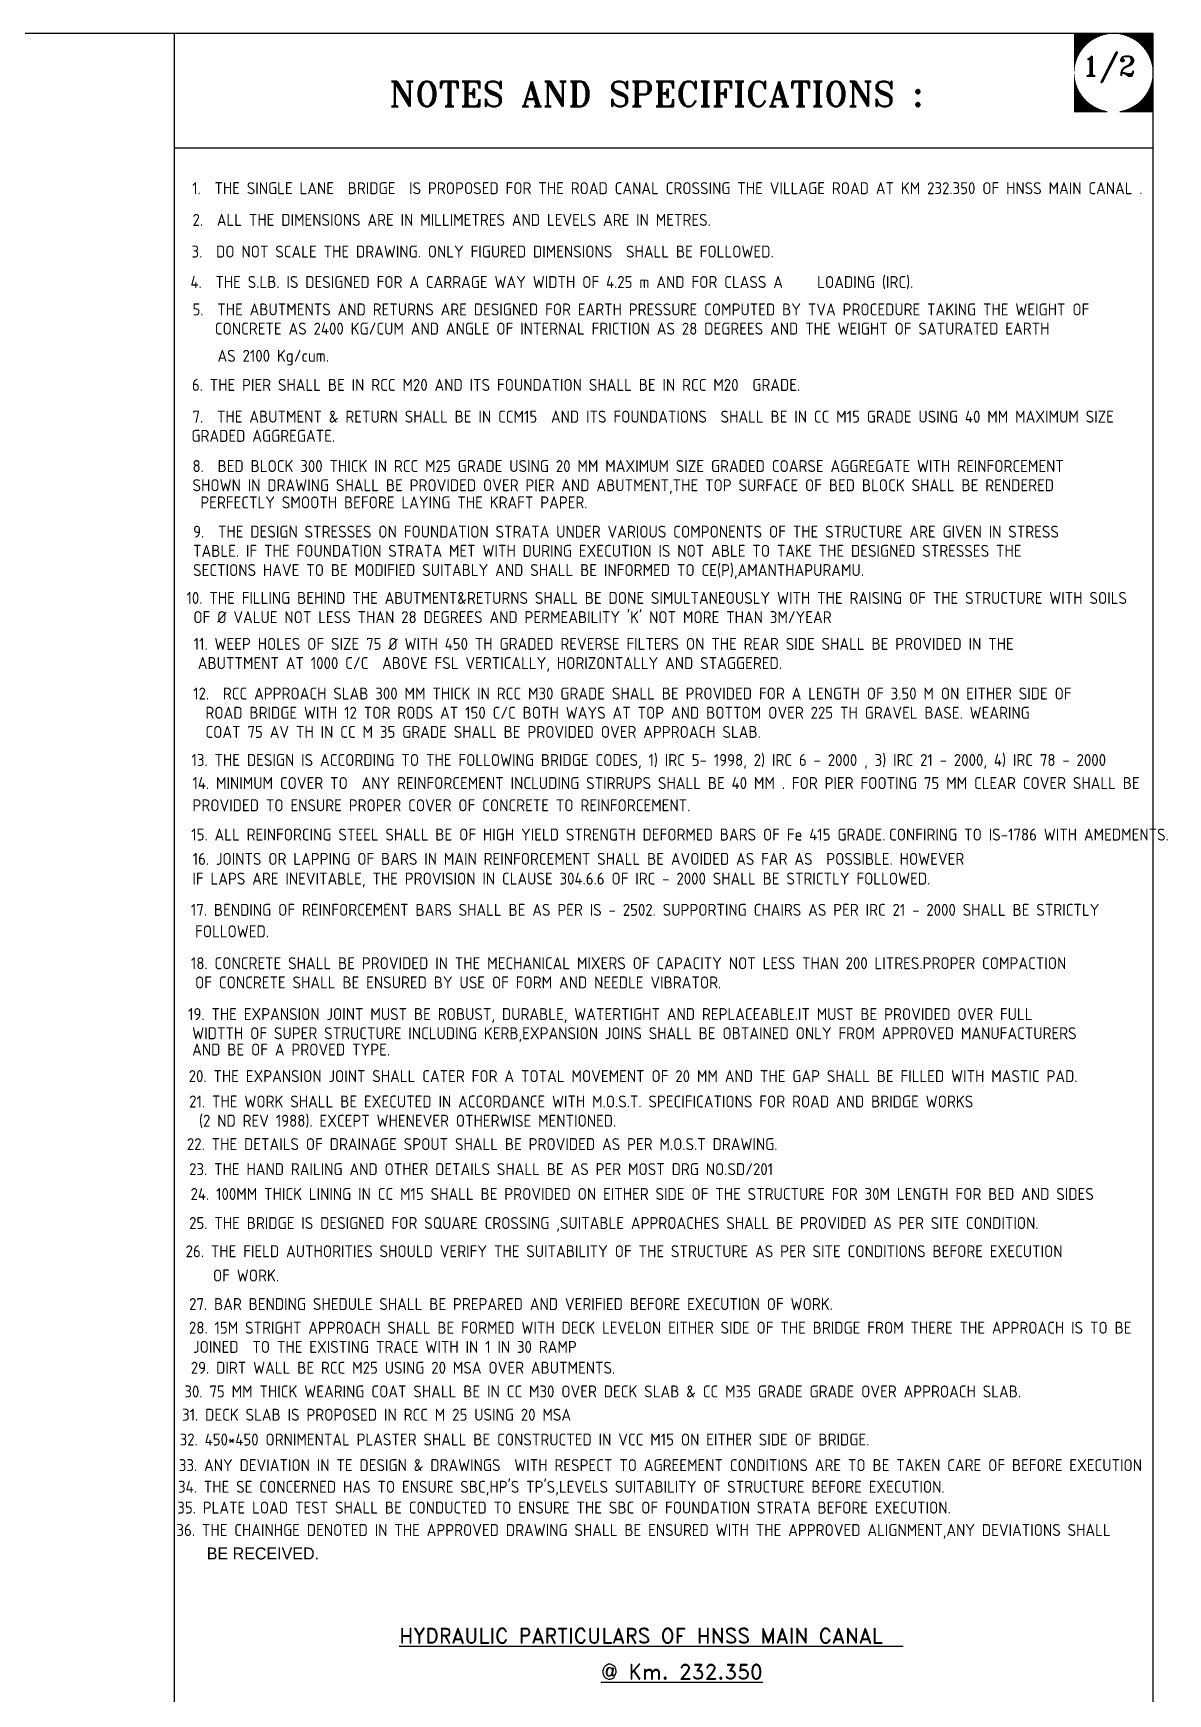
# Model space of a CAD drawing. Header units: inches. Extents: x 90659 to 166790, y -1471827 to -1422100.
# Drawn here: x 152345 to 166790, y -1443235 to -1422100 of the extents above; entities that cross this region are included whole.
import ezdxf

# ---------------------------------------------------------------- set-up
doc = ezdxf.new("R2010")
doc.units = ezdxf.units.IN
doc.header["$MEASUREMENT"] = 0
doc.layers.add('slb-27.756', color=6, linetype='Continuous')
doc.layers.add('slb-34.739', color=1, linetype='Continuous')
doc.styles.add('ISO Proportional', font='isocp.shx')
doc.styles.add('ROMAND', font='romand')
doc.styles.add('ROMANT', font='romant')

# ---------------------------------------------------------------- blocks, each defined once
blk = doc.blocks.new('*X3')
at = {"color": 0}
for p, q in [((820, 489.88), (828.42, 489.88)), ((820, 489.75), (827.78, 489.75)), ((820, 489.62), (827.29, 489.62)), ((820, 489.5), (826.88, 489.5)), ((820, 489.38), (826.52, 489.38)), ((820, 489.25), (826.2, 489.25)), ((820, 489.12), (825.91, 489.12)), ((820, 489), (825.64, 489)), ((820, 488.88), (825.39, 488.88)), ((820, 488.75), (825.16, 488.75)), ((820, 488.62), (824.94, 488.62)), ((820, 488.5), (824.73, 488.5)), ((820, 488.38), (824.54, 488.38)), ((820, 488.25), (824.35, 488.25)), ((820, 488.12), (824.17, 488.12)), ((820, 488), (824, 488)), ((820, 487.88), (823.84, 487.88)), ((820, 487.75), (823.68, 487.75)), ((820, 487.62), (823.53, 487.62)), ((820, 487.5), (823.39, 487.5)), ((820, 487.38), (823.25, 487.38)), ((820, 487.25), (823.11, 487.25)), ((820, 487.12), (822.98, 487.12)), ((820, 487), (822.86, 487)), ((820, 486.88), (822.74, 486.88)), ((820, 486.75), (822.62, 486.75)), ((820, 486.62), (822.51, 486.62)), ((820, 486.5), (822.4, 486.5)), ((820, 486.38), (822.3, 486.38)), ((820, 486.25), (822.19, 486.25)), ((820, 486.12), (822.1, 486.12)), ((831.58, 489.88), (840, 489.88)), ((832.22, 489.75), (840, 489.75)), ((832.71, 489.62), (840, 489.62)), ((833.12, 489.5), (840, 489.5)), ((833.48, 489.38), (840, 489.38)), ((833.8, 489.25), (840, 489.25)), ((834.09, 489.12), (840, 489.12)), ((834.36, 489), (840, 489)), ((834.61, 488.88), (840, 488.88)), ((834.84, 488.75), (840, 488.75)), ((835.06, 488.62), (840, 488.62)), ((835.27, 488.5), (840, 488.5)), ((835.46, 488.38), (840, 488.38)), ((835.65, 488.25), (840, 488.25)), ((835.83, 488.12), (840, 488.12)), ((836, 488), (840, 488)), ((836.16, 487.88), (840, 487.88)), ((836.32, 487.75), (840, 487.75)), ((836.47, 487.62), (840, 487.62)), ((836.61, 487.5), (840, 487.5)), ((836.75, 487.38), (840, 487.38)), ((836.89, 487.25), (840, 487.25)), ((837.02, 487.12), (840, 487.12)), ((837.14, 487), (840, 487)), ((837.26, 486.88), (840, 486.88)), ((837.38, 486.75), (840, 486.75)), ((837.49, 486.62), (840, 486.62)), ((837.6, 486.5), (840, 486.5)), ((837.7, 486.38), (840, 486.38)), ((837.81, 486.25), (840, 486.25)), ((837.9, 486.12), (840, 486.12)), ((820, 486), (822, 486)), ((820, 485.88), (821.91, 485.88)), ((820, 485.75), (821.82, 485.75)), ((820, 485.62), (821.73, 485.62)), ((820, 485.5), (821.65, 485.5)), ((820, 485.38), (821.57, 485.38)), ((820, 485.25), (821.49, 485.25)), ((820, 485.12), (821.41, 485.12)), ((820, 485), (821.34, 485)), ((820, 484.88), (821.27, 484.88)), ((820, 484.75), (821.2, 484.75)), ((820, 484.62), (821.13, 484.62)), ((820, 484.5), (821.07, 484.5)), ((820, 484.38), (821.01, 484.38)), ((820, 484.25), (820.95, 484.25)), ((820, 484.12), (820.89, 484.12)), ((820, 484), (820.83, 484)), ((820, 483.88), (820.78, 483.88)), ((820, 483.75), (820.73, 483.75)), ((820, 483.62), (820.68, 483.62)), ((820, 483.5), (820.63, 483.5)), ((820, 483.38), (820.59, 483.38)), ((820, 483.25), (820.54, 483.25)), ((820, 483.12), (820.5, 483.12)), ((820, 483), (820.46, 483)), ((820, 482.88), (820.42, 482.88)), ((820, 482.75), (820.39, 482.75)), ((820, 482.62), (820.35, 482.62)), ((820, 482.5), (820.32, 482.5)), ((820, 482.38), (820.29, 482.38)), ((820, 482.25), (820.26, 482.25)), ((820, 482.12), (820.23, 482.12)), ((820, 482), (820.2, 482)), ((820, 481.88), (820.18, 481.88)), ((838, 486), (840, 486)), ((838.09, 485.88), (840, 485.88)), ((838.18, 485.75), (840, 485.75)), ((838.27, 485.62), (840, 485.62)), ((838.35, 485.5), (840, 485.5)), ((838.43, 485.38), (840, 485.38)), ((838.51, 485.25), (840, 485.25)), ((838.59, 485.12), (840, 485.12)), ((838.66, 485), (840, 485)), ((838.73, 484.88), (840, 484.88)), ((838.8, 484.75), (840, 484.75)), ((838.87, 484.62), (840, 484.62)), ((838.93, 484.5), (840, 484.5)), ((838.99, 484.38), (840, 484.38)), ((839.05, 484.25), (840, 484.25)), ((839.11, 484.12), (840, 484.12)), ((839.17, 484), (840, 484)), ((839.22, 483.88), (840, 483.88)), ((839.27, 483.75), (840, 483.75)), ((839.32, 483.62), (840, 483.62)), ((839.37, 483.5), (840, 483.5)), ((839.41, 483.38), (840, 483.38)), ((839.46, 483.25), (840, 483.25)), ((839.5, 483.12), (840, 483.12)), ((839.54, 483), (840, 483)), ((839.58, 482.88), (840, 482.88)), ((839.61, 482.75), (840, 482.75)), ((839.65, 482.62), (840, 482.62)), ((839.68, 482.5), (840, 482.5)), ((839.71, 482.38), (840, 482.38)), ((839.74, 482.25), (840, 482.25)), ((839.77, 482.12), (840, 482.12)), ((839.8, 482), (840, 482)), ((839.82, 481.88), (840, 481.88)), ((819.99, 478.88), (820.06, 478.88)), ((819.99, 478.75), (820.08, 478.75)), ((819.99, 478.62), (820.09, 478.62)), ((819.99, 478.5), (820.11, 478.5)), ((819.99, 478.38), (820.13, 478.38)), ((819.99, 478.25), (820.15, 478.25)), ((819.99, 478.12), (820.18, 478.12)), ((819.99, 478), (820.2, 478)), ((819.99, 477.88), (820.23, 477.88)), ((819.99, 477.75), (820.26, 477.75)), ((820, 481.75), (820.15, 481.75)), ((820, 481.62), (820.13, 481.62)), ((820, 481.5), (820.11, 481.5)), ((820, 481.38), (820.09, 481.38)), ((820, 481.25), (820.08, 481.25)), ((820, 481.12), (820.06, 481.12)), ((820, 481), (820.05, 481)), ((820, 480.88), (820.04, 480.88)), ((820, 480.75), (820.03, 480.75)), ((820, 480.62), (820.02, 480.62)), ((820, 480.5), (820.01, 480.5)), ((820, 480.38), (820.01, 480.38)), ((820, 480.25), (820, 480.25)), ((820, 480.12), (820, 480.12)), ((820, 479.88), (820, 479.88)), ((820, 479.75), (820, 479.75)), ((820, 479.62), (820.01, 479.62)), ((820, 479.5), (820.01, 479.5)), ((820, 479.38), (820.02, 479.38)), ((820, 479.25), (820.03, 479.25)), ((820, 479.12), (820.04, 479.12)), ((820, 479), (820.05, 479)), ((839.74, 477.75), (840, 477.75)), ((839.77, 477.88), (840, 477.88)), ((839.8, 478), (840, 478)), ((839.82, 478.12), (840, 478.12)), ((839.85, 481.75), (840, 481.75)), ((839.85, 478.25), (840, 478.25)), ((839.87, 481.62), (840, 481.62)), ((839.87, 478.38), (840, 478.38)), ((839.89, 481.5), (840, 481.5)), ((839.89, 478.5), (840, 478.5)), ((839.91, 481.38), (840, 481.38)), ((839.91, 478.62), (840, 478.62)), ((839.92, 481.25), (840, 481.25)), ((839.92, 478.75), (840, 478.75)), ((839.94, 481.12), (840, 481.12)), ((839.94, 478.88), (840, 478.88)), ((839.95, 481), (840, 481)), ((839.95, 479), (840, 479)), ((839.96, 480.88), (840, 480.88)), ((839.96, 479.12), (840, 479.12)), ((839.97, 480.75), (840, 480.75)), ((839.97, 479.25), (840, 479.25)), ((839.98, 480.62), (840, 480.62)), ((839.98, 479.38), (840, 479.38)), ((839.99, 480.5), (840, 480.5)), ((839.99, 480.38), (840, 480.38)), ((839.99, 479.62), (840, 479.62)), ((839.99, 479.5), (840, 479.5)), ((840, 480.25), (840, 480.25)), ((840, 480.12), (840, 480.12)), ((840, 479.88), (840, 479.88)), ((840, 479.75), (840, 479.75)), ((819.97, 474.75), (821.49, 474.75)), ((819.97, 474.62), (821.57, 474.62)), ((819.97, 474.5), (821.65, 474.5)), ((819.97, 474.38), (821.73, 474.38)), ((819.97, 474.25), (821.82, 474.25)), ((819.97, 474.12), (821.91, 474.12)), ((819.97, 474), (822, 474)), ((819.97, 473.88), (822.1, 473.88)), ((819.97, 473.75), (822.19, 473.75)), ((819.97, 473.62), (822.3, 473.62)), ((819.97, 473.5), (822.4, 473.5)), ((819.98, 476.88), (820.5, 476.88)), ((819.98, 476.75), (820.54, 476.75)), ((819.98, 476.62), (820.59, 476.62)), ((819.98, 476.5), (820.63, 476.5)), ((819.98, 476.38), (820.68, 476.38)), ((819.98, 476.25), (820.73, 476.25)), ((819.98, 476.12), (820.78, 476.12)), ((819.98, 476), (820.83, 476)), ((819.98, 475.88), (820.89, 475.88)), ((819.98, 475.75), (820.95, 475.75)), ((819.98, 475.62), (821.01, 475.62)), ((819.98, 475.5), (821.07, 475.5)), ((819.98, 475.38), (821.13, 475.38)), ((819.98, 475.25), (821.2, 475.25)), ((819.98, 475.12), (821.27, 475.12)), ((819.98, 475), (821.34, 475)), ((819.98, 474.88), (821.41, 474.88)), ((819.99, 477.62), (820.29, 477.62)), ((819.99, 477.5), (820.32, 477.5)), ((819.99, 477.38), (820.35, 477.38)), ((819.99, 477.25), (820.39, 477.25)), ((819.99, 477.12), (820.42, 477.12)), ((819.99, 477), (820.46, 477)), ((837.6, 473.5), (840, 473.5)), ((837.7, 473.62), (840, 473.62)), ((837.81, 473.75), (840, 473.75)), ((837.9, 473.88), (840, 473.88)), ((838, 474), (840, 474)), ((838.09, 474.12), (840, 474.12)), ((838.18, 474.25), (840, 474.25)), ((838.27, 474.38), (840, 474.38)), ((838.35, 474.5), (840, 474.5)), ((838.43, 474.62), (840, 474.62)), ((838.51, 474.75), (840, 474.75)), ((838.59, 474.88), (840, 474.88)), ((838.66, 475), (840, 475)), ((838.73, 475.12), (840, 475.12)), ((838.8, 475.25), (840, 475.25)), ((838.87, 475.38), (840, 475.38)), ((838.93, 475.5), (840, 475.5)), ((838.99, 475.62), (840, 475.62)), ((839.05, 475.75), (840, 475.75)), ((839.11, 475.88), (840, 475.88)), ((839.17, 476), (840, 476)), ((839.22, 476.12), (840, 476.12)), ((839.27, 476.25), (840, 476.25)), ((839.32, 476.38), (840, 476.38)), ((839.37, 476.5), (840, 476.5)), ((839.41, 476.62), (840, 476.62)), ((839.46, 476.75), (840, 476.75)), ((839.5, 476.88), (840, 476.88)), ((839.54, 477), (840, 477)), ((839.58, 477.12), (840, 477.12)), ((839.61, 477.25), (840, 477.25)), ((839.65, 477.38), (840, 477.38)), ((839.68, 477.5), (840, 477.5)), ((839.71, 477.62), (840, 477.62)), ((819.95, 470.62), (826.52, 470.62)), ((819.95, 470.5), (826.88, 470.5)), ((819.95, 470.38), (827.29, 470.38)), ((819.95, 470.25), (827.78, 470.25)), ((819.95, 470.12), (828.42, 470.12)), ((819.96, 472.62), (823.25, 472.62)), ((819.96, 472.5), (823.39, 472.5)), ((819.96, 472.38), (823.53, 472.38)), ((819.96, 472.25), (823.68, 472.25)), ((819.96, 472.12), (823.84, 472.12)), ((819.96, 472), (824, 472)), ((819.96, 471.88), (824.17, 471.88)), ((819.96, 471.75), (824.35, 471.75)), ((819.96, 471.62), (824.54, 471.62)), ((819.96, 471.5), (824.73, 471.5)), ((819.96, 471.38), (824.94, 471.38)), ((819.96, 471.25), (825.16, 471.25)), ((819.96, 471.12), (825.39, 471.12)), ((819.96, 471), (825.64, 471)), ((819.96, 470.88), (825.91, 470.88)), ((819.96, 470.75), (826.2, 470.75)), ((819.97, 473.38), (822.51, 473.38)), ((819.97, 473.25), (822.62, 473.25)), ((819.97, 473.12), (822.74, 473.12)), ((819.97, 473), (822.86, 473)), ((819.97, 472.88), (822.98, 472.88)), ((819.97, 472.75), (823.11, 472.75)), ((831.58, 470.12), (840, 470.12)), ((832.22, 470.25), (840, 470.25)), ((832.71, 470.38), (840, 470.38)), ((833.12, 470.5), (840, 470.5)), ((833.48, 470.62), (840, 470.62)), ((833.8, 470.75), (840, 470.75)), ((834.09, 470.88), (840, 470.88)), ((834.36, 471), (840, 471)), ((834.61, 471.12), (840, 471.12)), ((834.84, 471.25), (840, 471.25)), ((835.06, 471.38), (840, 471.38)), ((835.27, 471.5), (840, 471.5)), ((835.46, 471.62), (840, 471.62)), ((835.65, 471.75), (840, 471.75)), ((835.83, 471.88), (840, 471.88)), ((836, 472), (840, 472)), ((836.16, 472.12), (840, 472.12)), ((836.32, 472.25), (840, 472.25)), ((836.47, 472.38), (840, 472.38)), ((836.61, 472.5), (840, 472.5)), ((836.75, 472.62), (840, 472.62)), ((836.89, 472.75), (840, 472.75)), ((837.02, 472.88), (840, 472.88)), ((837.14, 473), (840, 473)), ((837.26, 473.12), (840, 473.12)), ((837.38, 473.25), (840, 473.25)), ((837.49, 473.38), (840, 473.38))]:
    blk.add_line(p, q, dxfattribs=at)

msp = doc.modelspace()

# ---------------------------------------------------------------- linework, layer by layer
at = {"color": 3}
msp.add_line((166599.3, -1422100.5), (166599.3, -1471809.9), dxfattribs=at)
msp.add_line((166599.3, -1422100.5), (166599.3, -1471809.9), dxfattribs=at)
msp.add_line((166599.3, -1422100.5), (166599.3, -1471809.9))
at = {"color": 1}
msp.add_line((154139.8, -1438553.3), (154139.8, -1466652), dxfattribs=at)
at = {"color": 7}
msp.add_line((154139.8, -1438553.3), (154139.8, -1466652), dxfattribs=at)
msp.add_lwpolyline([(90659, -1422100.5), (166599.3, -1422100.5), (166599.3, -1471809.9), (90659, -1471809.9)], close=True, dxfattribs=at)
at = {"layer": 'slb-27.756', "linetype": 'ByBlock'}
msp.add_line((154139.8, -1422100.5), (154139.8, -1438553.3), dxfattribs=at)
at = {"layer": 'slb-27.756', "color": 7, "linetype": 'ByBlock'}
msp.add_line((154139.8, -1422100.5), (154139.8, -1438553.3), dxfattribs=at)
at = {"layer": 'slb-27.756', "linetype": 'ByBlock'}
msp.add_lwpolyline([(154139.8, -1423558.8), (165133.5, -1423558.8)], dxfattribs=at)
at = {"layer": 'slb-34.739', "color": 7, "linetype": 'ByBlock'}
msp.add_lwpolyline([(154139.8, -1423558.8), (166599.3, -1423558.8)], dxfattribs=at)

# ---------------------------------------------------------------- block references
at = {"linetype": 'ByBlock', "xscale": 50, "yscale": 50, "zscale": 50}
msp.add_blockref('*X3', (124599.3, -1446601.6), dxfattribs=at)

# ---------------------------------------------------------------- texts
at = {"linetype": 'ByBlock', "style": 'ROMANT'}
msp.add_text('1/2', height=250, dxfattribs=at).set_placement((165705.3, -1422640.9))
at = {"linetype": 'ByBlock', "lineweight": 25, "style": 'ROMAND'}
for s, p in [('%%UHYDRAULIC PARTICULARS OF HNSS MAIN CANAL  ', (157003.8, -1442590.7)), ('%%U@ Km. 232.350', (159573.3, -1443049.7))]:
    msp.add_text(s, height=189.958, dxfattribs=at).set_placement(p)
at = {"insert": (154498, -1441372.5), "char_height": 152.682, "width": 1870.352, "attachment_point": 1}
msp.add_mtext(' BE RECEIVED.', dxfattribs=at)
at = {"layer": 'slb-27.756', "color": 0, "linetype": 'ByBlock', "style": 'ROMANT'}
msp.add_text('NOTES AND SPECIFICATIONS  ', height=318.087, dxfattribs=at).set_placement((156880.7, -1423032.7))
at = {"layer": 'slb-27.756', "color": 7, "linetype": 'ByBlock', "style": 'ISO Proportional'}
for s, height, p in [('1.  THE SINGLE LANE  BRIDGE  IS PROPOSED FOR THE ROAD CANAL CROSSING THE VILLAGE ROAD AT KM 232.350 OF HNSS MAIN CANAL .', 152.6818, (154368.6, -1424149.4)), ('2.  ALL THE DIMENSIONS ARE IN MILLIMETRES AND LEVELS ARE IN METRES.', 152.682, (154373.8, -1424552.7)), ('3.  DO NOT SCALE THE DRAWING. ONLY FIGURED DIMENSIONS  SHALL BE FOLLOWED.', 152.682, (154361.1, -1424955.9)), ('4.  THE S.LB. IS DESIGNED FOR A CARRAGE WAY WIDTH OF 4.25 m AND FOR CLASS A     LOADING (IRC).', 152.682, (154346.4, -1425343.5)), ('5.  THE ABUTMENTS AND RETURNS ARE DESIGNED FOR EARTH PRESSURE COMPUTED BY TVA PROCEDURE TAKING THE WEIGHT OF ', 152.6818, (154373.1, -1425692.3)), ('CONCRETE AS 2400 KG/CUM AND ANGLE OF INTERNAL FRICTION AS 28 DEGREES AND THE WEIGHT OF SATURATED EARTH ', 152.6818, (154657.1, -1425936.6)), (' AS 2100 Kg/cum.', 152.682, (154603.9, -1426282.3)), ('6. THE PIER SHALL BE IN RCC M20 AND ITS FOUNDATION SHALL BE IN RCC M20  GRADE.', 152.682, (154365.4, -1426652.9)), ('7.  THE ABUTMENT & RETURN SHALL BE IN CCM15  AND ITS FOUNDATIONS  SHALL BE IN CC M15 GRADE USING 40 MM MAXIMUM SIZE ', 152.6818, (154373.1, -1427057)), ('GRADED AGGREGATE.', 152.682, (154358.9, -1427301.3)), ('8.  BED BLOCK 300 THICK IN RCC M25 GRADE USING 20 MM MAXIMUM SIZE GRADED COARSE AGGREGATE WITH REINFORCEMENT', 152.6818, (154373.3, -1427685.5)), ('SHOWN IN DRAWING SHALL BE PROVIDED OVER PIER AND ABUTMENT,THE TOP SURFACE OF BED BLOCK SHALL BE RENDERED', 152.6818, (154373.3, -1427929.8)), ('   PERFECTLY SMOOTH BEFORE LAYING THE KRAFT PAPER.', 152.682, (154211, -1428148.1)), ('9.  THE DESIGN STRESSES ON FOUNDATION STRATA UNDER VARIOUS COMPONENTS OF THE STRUCTURE ARE GIVEN IN STRESS', 152.6818, (154380.8, -1428520.8)), ('TABLE. IF THE FOUNDATION STRATA MET WITH DURING EXECUTION IS NOT ABLE TO TAKE THE DESIGNED STRESSES THE ', 152.6818, (154380.8, -1428765.1)), ('SECTIONS HAVE TO BE MODIFIED SUITABLY AND SHALL BE INFORMED TO CE(P),AMANTHAPURAMU.', 152.682, (154380.8, -1429009.4)), (' 10. THE FILLING BEHIND THE ABUTMENT&RETURNS SHALL BE DONE SIMULTANEOUSLY WITH THE RAISING OF THE STRUCTURE WITH SOILS', 152.6818, (154209.2, -1429364.5)), ("OF %%C VALUE NOT LESS THAN 28 DEGREES AND PERMEABILITY 'K' NOT MORE THAN 3M/YEAR", 152.682, (154383.4, -1429608.8)), ('11. WEEP HOLES OF SIZE 75 %%C WITH 450 TH GRADED REVERSE FILTERS ON THE REAR SIDE SHALL BE PROVIDED IN THE ', 152.6818, (154388.2, -1429948.9)), ('ABUTTMENT AT 1000 C/C  ABOVE FSL VERTICALLY, HORIZONTALLY AND STAGGERED.', 152.682, (154440.5, -1430193.2)), (' 12.  RCC APPROACH SLAB 300 MM THICK IN RCC M30 GRADE SHALL BE PROVIDED FOR A LENGTH OF 3.50 M ON EITHER SIDE OF ', 152.6818, (154295.2, -1430581)), ('ROAD BRIDGE WITH 12 TOR RODS AT 150 C/C BOTH WAYS AT TOP AND BOTTOM OVER 225 TH GRAVEL BASE. WEARING', 152.682, (154537.6, -1430825.2)), ('COAT 75 AV TH IN CC M 35 GRADE SHALL BE PROVIDED OVER APPROACH SLAB.', 152.682, (154537.6, -1431069.5)), ('13. THE DESIGN IS ACCORDING TO THE FOLLOWING BRIDGE CODES, 1) IRC 5- 1998, 2) IRC 6 - 2000 , 3) IRC 21 - 2000, 4) IRC 78 - 2000        ', 152.6818, (154360.3, -1431426.8)), ('13. THE DESIGN IS ACCORDING TO THE FOLLOWING BRIDGE CODES, 1) IRC 5- 1998, 2) IRC 6 - 2000 , 3) IRC 21 - 2000, 4) IRC 78 - 2000        ', 152.6818, (154360.3, -1431426.8)), ('14. MINIMUM COVER TO  ANY REINFORCEMENT INCLUDING STIRRUPS SHALL BE 40 MM . FOR PIER FOOTING 75 MM CLEAR COVER SHALL BE', 152.6818, (154372.8, -1431720.3)), ('PROVIDED TO ENSURE PROPER COVER OF CONCRETE TO REINFORCEMENT.', 152.682, (154372.8, -1432003.1)), ('PROVIDED TO ENSURE PROPER COVER OF CONCRETE TO REINFORCEMENT.', 152.682, (154372.8, -1432003.1)), ('15. ALL REINFORCING STEEL SHALL BE OF HIGH YIELD STRENGTH DEFORMED BARS OF Fe 415 GRADE.', 152.682, (154357.8, -1432375.7)), ('15. ALL REINFORCING STEEL SHALL BE OF HIGH YIELD STRENGTH DEFORMED BARS OF Fe 415 GRADE CONFIRING TO IS-1786 WITH AMEDMENTS.', 152.6818, (154357.8, -1432375.7)), ('16. JOINTS OR LAPPING OF BARS IN MAIN REINFORCEMENT SHALL BE AVOIDED AS FAR AS  POSSIBLE. HOWEVER', 152.682, (154375.3, -1432685.3)), ('16. JOINTS OR LAPPING OF BARS IN MAIN REINFORCEMENT SHALL BE AVOIDED AS FAR AS  POSSIBLE. HOWEVER', 152.682, (154375.3, -1432685.3)), (' IF LAPS ARE INEVITABLE, THE PROVISION IN CLAUSE 304.6.6 OF IRC - 2000 SHALL BE STRICTLY FOLLOWED.', 152.682, (154285.1, -1432936.4)), (' IF LAPS ARE INEVITABLE, THE PROVISION IN CLAUSE 304.6.6 OF IRC - 2000 SHALL BE STRICTLY FOLLOWED.', 152.682, (154285.1, -1432936.4)), ('17. BENDING OF REINFORCEMENT BARS SHALL BE AS PER IS - 2502. SUPPORTING CHAIRS AS PER IRC 21 - 2000 SHALL BE STRICTLY', 152.6818, (154352.9, -1433333.8)), ('17. BENDING OF REINFORCEMENT BARS SHALL BE AS PER IS - 2502. SUPPORTING CHAIRS AS PER IRC 21 - 2000 SHALL BE STRICTLY', 152.6818, (154352.9, -1433333.8)), ('FOLLOWED. ', 152.68, (154405.1, -1433607.7)), ('FOLLOWED. ', 152.68, (154405.1, -1433607.7)), ('18. CONCRETE SHALL BE PROVIDED IN THE MECHANICAL MIXERS OF CAPACITY NOT LESS THAN 200 LITRES.PROPER COMPACTION ', 152.6818, (154352.9, -1434013.3)), ('18. CONCRETE SHALL BE PROVIDED IN THE MECHANICAL MIXERS OF CAPACITY NOT LESS THAN 200 LITRES.PROPER COMPACTION ', 152.6818, (154352.9, -1434013.3)), ('OF CONCRETE SHALL BE ENSURED BY USE OF FORM AND NEEDLE VIBRATOR.', 152.682, (154405.1, -1434257.6)), ('OF CONCRETE SHALL BE ENSURED BY USE OF FORM AND NEEDLE VIBRATOR.', 152.682, (154405.1, -1434257.6)), ('19. THE EXPANSION JOINT MUST BE ROBUST, DURABLE, WATERTIGHT AND REPLACEABLE.IT MUST BE PROVIDED OVER FULL', 152.6818, (154316.6, -1434660.4)), ('19. THE EXPANSION JOINT MUST BE ROBUST, DURABLE, WATERTIGHT AND REPLACEABLE.IT MUST BE PROVIDED OVER FULL', 152.6818, (154316.6, -1434660.4)), ('WIDTTH OF SUPER STRUCTURE INCLUDING KERB,EXPANSION JOINS SHALL BE OBTAINED ONLY FROM APPROVED MANUFACTURERS', 152.6818, (154368.9, -1434904.7)), ('WIDTTH OF SUPER STRUCTURE INCLUDING KERB,EXPANSION JOINS SHALL BE OBTAINED ONLY FROM APPROVED MANUFACTURERS', 152.6818, (154368.9, -1434904.7)), ('AND BE OF A PROVED TYPE.', 152.682, (154368.9, -1435112)), ('AND BE OF A PROVED TYPE.', 152.682, (154368.9, -1435112)), ('20. THE EXPANSION JOINT SHALL CATER FOR A TOTAL MOVEMENT OF 20 MM AND THE GAP SHALL BE FILLED WITH MASTIC PAD.', 152.6818, (154324.1, -1435449.8)), ('20. THE EXPANSION JOINT SHALL CATER FOR A TOTAL MOVEMENT OF 20 M.', 152.682, (154324.1, -1435449.8)), ('21. THE WORK SHALL BE EXECUTED IN ACCORDANCE WITH M.O.S.T. SPECIFICATIONS FOR ROAD AND BRIDGE WORKS ', 152.682, (154331, -1435773.4)), ('21. THE WORK SHALL BE EXECUTED IN ACCORDANCE WITH M.O.S.T. SPECIFICATIONS FOR ROAD AND BRIDGE WORKS ', 152.682, (154331, -1435773.4)), ('(2 ND REV 1988). EXCEPT WHENEVER OTHERWISE MENTIONED.', 152.682, (154455.8, -1436017.7)), ('(2 ND REV 1988). EXCEPT WHENEVER OTHERWISE MENTIONED.', 152.682, (154455.8, -1436017.7)), ('22. THE DETAILS OF DRAINAGE SPOUT SHALL BE PROVIDED AS PER M.O.S.T DRAWING.', 152.682, (154301.7, -1436315.3)), ('23. THE HAND RAILING AND OTHER DETAILS SHALL BE AS PER MOST DRG NO.SD/201', 152.682, (154329.9, -1436634)), ('23. THE HAND RAILING AND OTHER DETAILS SHALL BE AS PER MOST DRG NO.SD/201', 152.682, (154329.9, -1436634)), ('24. 100MM THICK LINING IN CC M15 SHALL BE PROVIDED ON EITHER SIDE OF THE STRUCTURE FOR 30M LENGTH FOR BED AND SIDES', 152.6818, (154348.7, -1436950)), ('24. 100MM THICK LINING IN CC M15 SHALL BE PROVIDED ON EITHER SIDE OF THE STRUCTURE FOR ', 152.682, (154348.7, -1436950)), ('25. THE BRIDGE IS DESIGNED FOR SQUARE CROSSING ,SUITABLE APPROACHES SHALL BE PROVIDED AS PER SITE CONDITION.', 152.6818, (154329.9, -1437319.9)), ('25. THE BRIDGE IS DESIGNED FOR SQUARE CROSSING ,SUITABLE APPROACHES SHALL BE PROVIDED AS PER SITE CONDITION.', 152.6818, (154329.9, -1437319.9)), ('26. THE FIELD AUTHORITIES SHOULD VERIFY THE SUITABILITY OF THE STRUCTURE AS PER SITE CONDITIONS BEFORE EXECUTION ', 152.6818, (154285.8, -1437679.1)), ('OF WORK.', 152.68, (154633.2, -1437987.4)), ('OF WORK.', 152.68, (154633.2, -1437987.4)), ('27. BAR BENDING SHEDULE SHALL BE PREPARED AND VERIFIED BEFORE EXECUTION OF WORK.', 152.682, (154329.9, -1438350.9)), ('27. BAR BENDING SHEDULE SHALL BE PREPARED AND VERIFIED BEFORE EXECUTION OF WORK.', 152.682, (154329.9, -1438350.9)), ('28. 15M STRIGHT APPROACH SHALL BE FORMED WITH DECK LEVELON EITHER SIDE OF THE BRIDGE FROM THERE THE APPROACH IS TO BE', 152.6818, (154327.9, -1438651.9)), ('JOINED  TO THE EXISTING TRACE WITH IN 1 IN 30 RAMP', 152.682, (154380.2, -1438896.2)), ('29. DIRT WALL BE RCC M25 USING 20 MSA OVER ABUTMENTS.', 152.682, (154351.1, -1439161.5)), ('30. 75 MM THICK WEARING COAT SHALL BE IN CC M30 OVER DECK SLAB & CC M35 GRADE GRADE OVER APPROACH SLAB.', 152.6818, (154269.8, -1439463)), ('31. DECK SLAB IS PROPOSED IN RCC M 25 USING 20 MSA', 152.682, (154240.3, -1439759.2)), ('32. 450*450 ORNIMENTAL PLASTER SHALL BE CONSTRUCTED IN VCC M15 ON EITHER SIDE OF BRIDGE.', 152.682, (154209.7, -1440075.2)), ('33. ANY DEVIATION IN TE DESIGN & DRAWINGS  WITH RESPECT TO AGREEMENT CONDITIONS ARE TO BE TAKEN CARE OF BEFORE EXECUTION', 152.6818, (154199.5, -1440401.3)), ("34. THE SE CONCERNED HAS TO ENSURE SBC,HP'S TP'S,LEVELS SUITABILITY OF STRUCTURE BEFORE EXECUTION.", 152.682, (154189.3, -1440676.6)), ('35. PLATE LOAD TEST SHALL BE CONDUCTED TO ENSURE THE SBC OF FOUNDATION STRATA BEFORE EXECUTION.', 152.682, (154179.1, -1440941.6)), ('36. THE CHAINHGE DENOTED IN THE APPROVED DRAWING SHALL BE ENSURED WITH THE APPROVED ALIGNMENT,ANY DEVIATIONS SHALL', 152.6818, (154168.8, -1441227))]:
    msp.add_text(s, height=height, dxfattribs=at).set_placement(p)
at = {"layer": 'slb-27.756', "linetype": 'ByBlock', "style": 'ISO Proportional'}
for s, height, p in [('22. THE DETAILS OF DRAINAGE SPOUT SHALL BE PROVIDED AS PER M.O.S.T DRAWING.', 152.682, (154301.7, -1436315.3)), ('26. THE FIELD AUTHORITIES SHOULD VERIFY THE SUITABILITY OF THE STRUCTURE AS PER SITE CONDITIONS BEFORE EXECUTION ', 152.6818, (154285.8, -1437679.1))]:
    msp.add_text(s, height=height, dxfattribs=at).set_placement(p)
at = {"layer": 'slb-34.739', "color": 7, "linetype": 'ByBlock', "style": 'ROMANT'}
msp.add_text('NOTES AND SPECIFICATIONS :', height=318.087, dxfattribs=at).set_placement((156880.7, -1423032.7))

doc.saveas('drawing.dxf')
